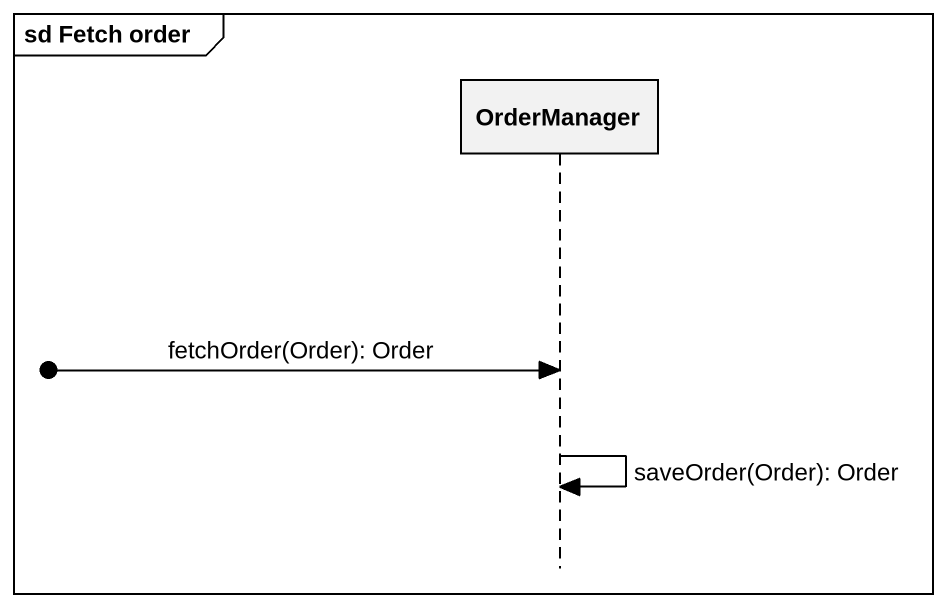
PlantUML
@startuml
mainframe sd Fetch order
hide footbox
participant OrderManager

[o-> OrderManager : fetchOrder(Order): Order
OrderManager -> OrderManager : saveOrder(Order): Order
@enduml
